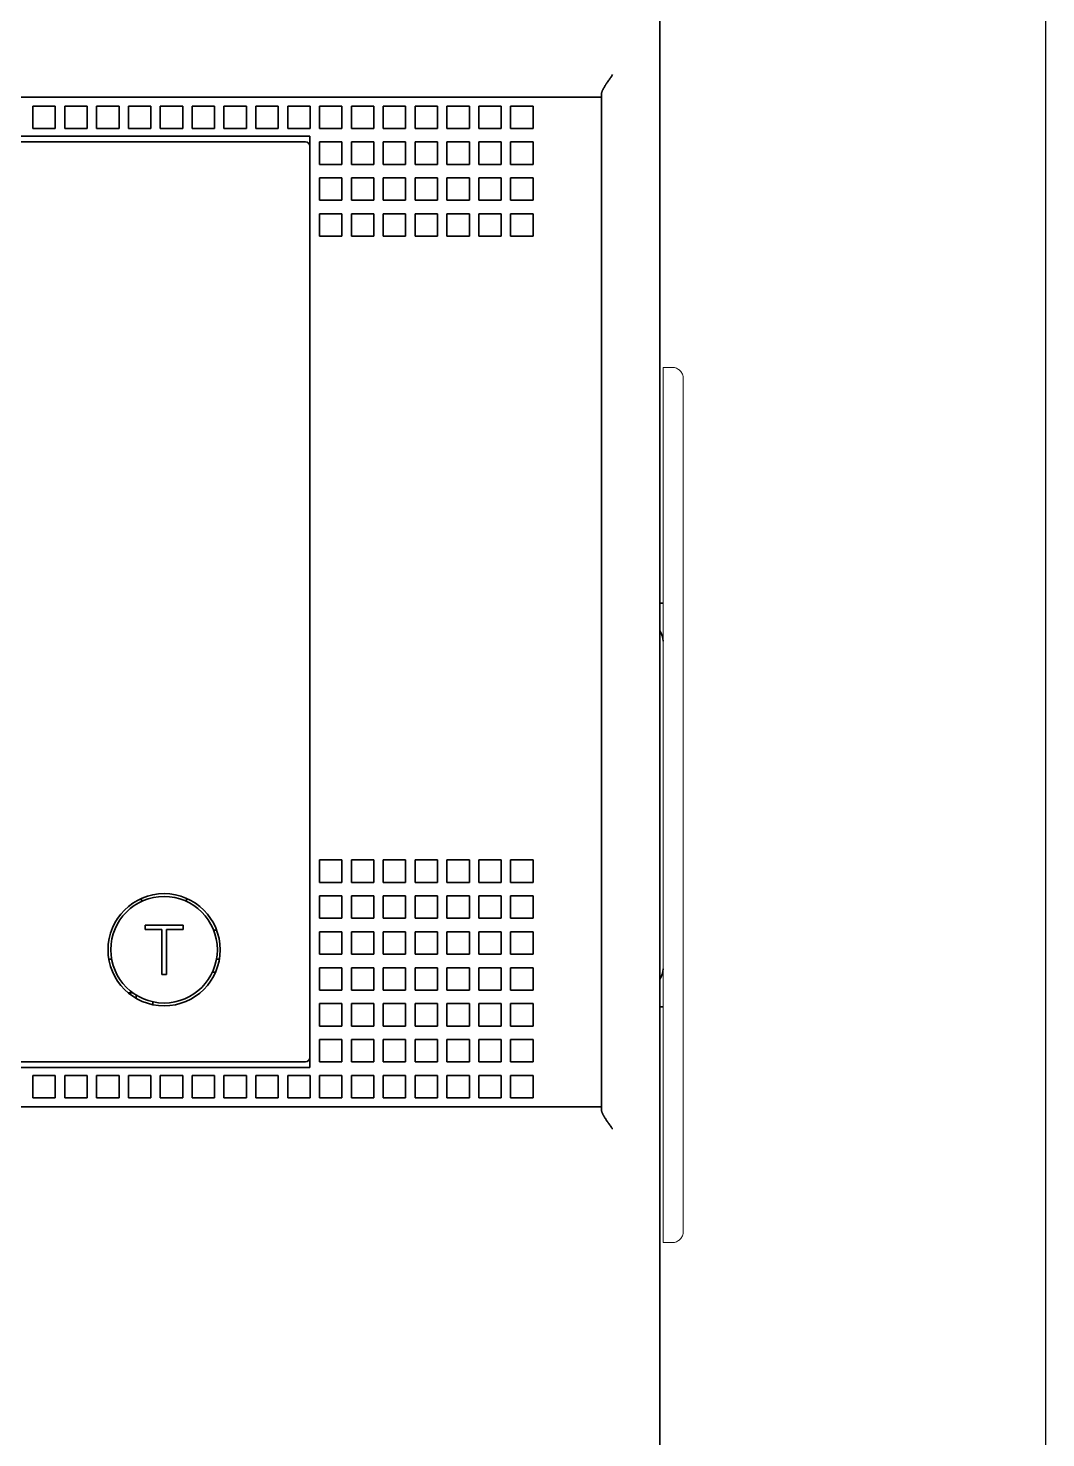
# Model space of a CAD drawing. Header units: millimetres. Extents: x -171 to 6, y 0 to 21.
# Drawn here: x 1.41 to 5.95, y 6.28 to 12.56 of the extents above; entities that cross this region are included whole.
import ezdxf

# ---------------------------------------------------------------- set-up
doc = ezdxf.new("R2010")
doc.units = ezdxf.units.MM
doc.linetypes.add('DASHSPACE', pattern=[30, 12, -18])

msp = doc.modelspace()

# ---------------------------------------------------------------- linework, layer by layer
at = {"color": 7}
msp.add_line((5.9486, 2.8969), (5.9486, 18.4169), dxfattribs=at)
at = {"color": 7, "lineweight": 35}
for p, q in [((4.2273, 15.4369), (4.2273, 5.8769)), ((4.2273, 10.7569), (4.2273, 15.3069)), ((3.7173, 12.2569), (-2.8827, 12.2569)), ((3.9673, 12.2569), (3.9673, 7.7569)), ((-1.8327, 12.0819), (2.6673, 12.0819)), ((2.6673, 7.9319), (2.6673, 12.0819)), ((2.5776, 12.0569), (-1.7429, 12.0569)), ((2.6673, 7.9769), (2.6673, 12.0369)), ((4.2273, 6.0069), (4.2273, 8.2069)), ((2.6673, 7.9319), (-1.8327, 7.9319)), ((-1.7429, 7.9569), (2.5776, 7.9569)), ((3.7173, 7.7569), (-2.8827, 7.7569))]:
    msp.add_line(p, q, dxfattribs=at)
at = {"color": 7, "lineweight": 35, "ltscale": 0.0625}
for p, q in [((3.7173, 12.2569), (3.9673, 12.2569)), ((3.9673, 7.7569), (3.7173, 7.7569))]:
    msp.add_line(p, q, dxfattribs=at)
at = {"color": 7, "lineweight": 35, "ltscale": 0.003349}
for p, q in [((3.9673, 12.2703), (3.9673, 12.2569)), ((3.9673, 7.7569), (3.9673, 7.7435))]:
    msp.add_line(p, q, dxfattribs=at)
at = {"color": 7, "lineweight": 35, "ltscale": 0.025}
for p, q in [((1.4323, 12.2169), (1.4323, 12.1169)), ((1.4323, 12.2169), (1.5323, 12.2169)), ((1.5323, 12.2169), (1.5323, 12.1169)), ((1.5743, 12.2169), (1.5743, 12.1169)), ((1.5743, 12.2169), (1.6743, 12.2169)), ((1.6743, 12.2169), (1.6743, 12.1169)), ((1.7163, 12.2169), (1.7163, 12.1169)), ((1.7163, 12.2169), (1.8163, 12.2169)), ((1.8163, 12.2169), (1.8163, 12.1169)), ((1.8583, 12.2169), (1.8583, 12.1169)), ((1.8583, 12.2169), (1.9583, 12.2169)), ((1.9583, 12.2169), (1.9583, 12.1169)), ((2.0003, 12.2169), (2.0003, 12.1169)), ((2.0003, 12.2169), (2.1003, 12.2169)), ((2.1003, 12.2169), (2.1003, 12.1169)), ((2.1423, 12.2169), (2.1423, 12.1169)), ((2.1423, 12.2169), (2.2423, 12.2169)), ((2.2423, 12.2169), (2.2423, 12.1169)), ((2.2843, 12.2169), (2.2843, 12.1169)), ((2.2843, 12.2169), (2.3843, 12.2169)), ((2.3843, 12.2169), (2.3843, 12.1169)), ((2.4263, 12.2169), (2.4263, 12.1169)), ((2.4263, 12.2169), (2.5263, 12.2169)), ((2.5263, 12.2169), (2.5263, 12.1169)), ((2.5683, 12.2169), (2.5683, 12.1169)), ((2.5683, 12.2169), (2.6683, 12.2169)), ((2.6683, 12.2169), (2.6683, 12.1169)), ((2.7103, 12.2169), (2.7103, 12.1169)), ((2.7103, 12.2169), (2.8103, 12.2169)), ((2.8103, 12.2169), (2.8103, 12.1169)), ((2.8523, 12.2169), (2.8523, 12.1169)), ((2.8523, 12.2169), (2.9523, 12.2169)), ((2.9523, 12.2169), (2.9523, 12.1169)), ((2.9943, 12.2169), (2.9943, 12.1169)), ((2.9943, 12.2169), (3.0943, 12.2169)), ((3.0943, 12.2169), (3.0943, 12.1169)), ((3.1363, 12.2169), (3.1363, 12.1169)), ((3.1363, 12.2169), (3.2363, 12.2169)), ((3.2363, 12.2169), (3.2363, 12.1169)), ((3.2783, 12.2169), (3.2783, 12.1169)), ((3.2783, 12.2169), (3.3783, 12.2169)), ((3.3783, 12.2169), (3.3783, 12.1169)), ((3.4203, 12.2169), (3.4203, 12.1169)), ((3.4203, 12.2169), (3.5203, 12.2169)), ((3.5203, 12.2169), (3.5203, 12.1169)), ((3.5623, 12.2169), (3.5623, 12.1169)), ((3.5623, 12.2169), (3.6623, 12.2169)), ((3.6623, 12.2169), (3.6623, 12.1169)), ((1.4323, 12.1169), (1.5323, 12.1169)), ((1.5743, 12.1169), (1.6743, 12.1169)), ((1.7163, 12.1169), (1.8163, 12.1169)), ((1.8583, 12.1169), (1.9583, 12.1169)), ((2.0003, 12.1169), (2.1003, 12.1169)), ((2.1423, 12.1169), (2.2423, 12.1169)), ((2.2843, 12.1169), (2.3843, 12.1169)), ((2.4263, 12.1169), (2.5263, 12.1169)), ((2.5683, 12.1169), (2.6683, 12.1169)), ((2.7103, 12.1169), (2.8103, 12.1169)), ((2.8523, 12.1169), (2.9523, 12.1169)), ((2.9943, 12.1169), (3.0943, 12.1169)), ((3.1363, 12.1169), (3.2363, 12.1169)), ((3.2783, 12.1169), (3.3783, 12.1169)), ((3.4203, 12.1169), (3.5203, 12.1169)), ((3.5623, 12.1169), (3.6623, 12.1169)), ((2.7103, 12.0569), (2.8103, 12.0569)), ((2.7103, 12.0569), (2.7103, 11.9569)), ((2.8103, 12.0569), (2.8103, 11.9569)), ((2.8523, 12.0569), (2.8523, 11.9569)), ((2.8523, 12.0569), (2.9523, 12.0569)), ((2.9523, 12.0569), (2.9523, 11.9569)), ((2.9943, 12.0569), (2.9943, 11.9569)), ((2.9943, 12.0569), (3.0943, 12.0569)), ((3.0943, 12.0569), (3.0943, 11.9569)), ((3.1363, 12.0569), (3.1363, 11.9569)), ((3.1363, 12.0569), (3.2363, 12.0569)), ((3.2363, 12.0569), (3.2363, 11.9569)), ((3.2783, 12.0569), (3.2783, 11.9569)), ((3.2783, 12.0569), (3.3783, 12.0569)), ((3.3783, 12.0569), (3.3783, 11.9569)), ((3.4203, 12.0569), (3.4203, 11.9569)), ((3.4203, 12.0569), (3.5203, 12.0569)), ((3.5203, 12.0569), (3.5203, 11.9569)), ((3.5623, 12.0569), (3.5623, 11.9569)), ((3.5623, 12.0569), (3.6623, 12.0569)), ((3.6623, 12.0569), (3.6623, 11.9569)), ((2.7103, 11.9569), (2.8103, 11.9569)), ((2.8523, 11.9569), (2.9523, 11.9569)), ((2.9943, 11.9569), (3.0943, 11.9569)), ((3.1363, 11.9569), (3.2363, 11.9569)), ((3.2783, 11.9569), (3.3783, 11.9569)), ((3.4203, 11.9569), (3.5203, 11.9569)), ((3.5623, 11.9569), (3.6623, 11.9569)), ((2.7103, 11.8969), (2.7103, 11.7969)), ((2.7103, 11.8969), (2.8103, 11.8969)), ((2.8103, 11.8969), (2.8103, 11.7969)), ((2.8523, 11.8969), (2.8523, 11.7969)), ((2.8523, 11.8969), (2.9523, 11.8969)), ((2.9523, 11.8969), (2.9523, 11.7969)), ((2.9943, 11.8969), (2.9943, 11.7969)), ((2.9943, 11.8969), (3.0943, 11.8969)), ((3.0943, 11.8969), (3.0943, 11.7969)), ((3.1363, 11.8969), (3.1363, 11.7969)), ((3.1363, 11.8969), (3.2363, 11.8969)), ((3.2363, 11.8969), (3.2363, 11.7969)), ((3.2783, 11.8969), (3.2783, 11.7969)), ((3.2783, 11.8969), (3.3783, 11.8969)), ((3.3783, 11.8969), (3.3783, 11.7969)), ((3.4203, 11.8969), (3.4203, 11.7969)), ((3.4203, 11.8969), (3.5203, 11.8969)), ((3.5203, 11.8969), (3.5203, 11.7969)), ((3.5623, 11.8969), (3.5623, 11.7969)), ((3.5623, 11.8969), (3.6623, 11.8969)), ((3.6623, 11.8969), (3.6623, 11.7969)), ((2.7103, 11.7969), (2.8103, 11.7969)), ((2.8523, 11.7969), (2.9523, 11.7969)), ((2.9943, 11.7969), (3.0943, 11.7969)), ((3.1363, 11.7969), (3.2363, 11.7969)), ((3.2783, 11.7969), (3.3783, 11.7969)), ((3.4203, 11.7969), (3.5203, 11.7969)), ((3.5623, 11.7969), (3.6623, 11.7969)), ((2.7103, 11.7369), (2.7103, 11.6369)), ((2.7103, 11.7369), (2.8103, 11.7369)), ((2.8103, 11.7369), (2.8103, 11.6369)), ((2.8523, 11.7369), (2.8523, 11.6369)), ((2.8523, 11.7369), (2.9523, 11.7369)), ((2.9523, 11.7369), (2.9523, 11.6369)), ((2.9943, 11.7369), (2.9943, 11.6369)), ((2.9943, 11.7369), (3.0943, 11.7369)), ((3.0943, 11.7369), (3.0943, 11.6369)), ((3.1363, 11.7369), (3.1363, 11.6369)), ((3.1363, 11.7369), (3.2363, 11.7369)), ((3.2363, 11.7369), (3.2363, 11.6369)), ((3.2783, 11.7369), (3.2783, 11.6369)), ((3.2783, 11.7369), (3.3783, 11.7369)), ((3.3783, 11.7369), (3.3783, 11.6369)), ((3.4203, 11.7369), (3.4203, 11.6369)), ((3.4203, 11.7369), (3.5203, 11.7369)), ((3.5203, 11.7369), (3.5203, 11.6369)), ((3.5623, 11.7369), (3.5623, 11.6369)), ((3.5623, 11.7369), (3.6623, 11.7369)), ((3.6623, 11.7369), (3.6623, 11.6369)), ((2.7103, 11.6369), (2.8103, 11.6369)), ((2.8523, 11.6369), (2.9523, 11.6369)), ((2.9943, 11.6369), (3.0943, 11.6369)), ((3.1363, 11.6369), (3.2363, 11.6369)), ((3.2783, 11.6369), (3.3783, 11.6369)), ((3.4203, 11.6369), (3.5203, 11.6369)), ((3.5623, 11.6369), (3.6623, 11.6369)), ((2.7103, 8.8569), (2.7103, 8.7569)), ((2.7103, 8.8569), (2.8103, 8.8569)), ((2.8103, 8.8569), (2.8103, 8.7569)), ((2.8523, 8.8569), (2.8523, 8.7569)), ((2.8523, 8.8569), (2.9523, 8.8569)), ((2.9523, 8.8569), (2.9523, 8.7569)), ((2.9943, 8.8569), (2.9943, 8.7569)), ((2.9943, 8.8569), (3.0943, 8.8569)), ((3.0943, 8.8569), (3.0943, 8.7569)), ((3.1363, 8.8569), (3.1363, 8.7569)), ((3.1363, 8.8569), (3.2363, 8.8569)), ((3.2363, 8.8569), (3.2363, 8.7569)), ((3.2783, 8.8569), (3.2783, 8.7569)), ((3.2783, 8.8569), (3.3783, 8.8569)), ((3.3783, 8.8569), (3.3783, 8.7569)), ((3.4203, 8.8569), (3.4203, 8.7569)), ((3.4203, 8.8569), (3.5203, 8.8569)), ((3.5203, 8.8569), (3.5203, 8.7569)), ((3.5623, 8.8569), (3.5623, 8.7569)), ((3.5623, 8.8569), (3.6623, 8.8569)), ((3.6623, 8.8569), (3.6623, 8.7569)), ((2.7103, 8.7569), (2.8103, 8.7569)), ((2.8523, 8.7569), (2.9523, 8.7569)), ((2.9943, 8.7569), (3.0943, 8.7569)), ((3.1363, 8.7569), (3.2363, 8.7569)), ((3.2783, 8.7569), (3.3783, 8.7569)), ((3.4203, 8.7569), (3.5203, 8.7569)), ((3.5623, 8.7569), (3.6623, 8.7569)), ((2.7103, 8.6969), (2.7103, 8.5969)), ((2.7103, 8.6969), (2.8103, 8.6969)), ((2.8103, 8.6969), (2.8103, 8.5969)), ((2.8523, 8.6969), (2.8523, 8.5969)), ((2.8523, 8.6969), (2.9523, 8.6969)), ((2.9523, 8.6969), (2.9523, 8.5969)), ((2.9943, 8.6969), (2.9943, 8.5969)), ((2.9943, 8.6969), (3.0943, 8.6969)), ((3.0943, 8.6969), (3.0943, 8.5969)), ((3.1363, 8.6969), (3.1363, 8.5969)), ((3.1363, 8.6969), (3.2363, 8.6969)), ((3.2363, 8.6969), (3.2363, 8.5969)), ((3.2783, 8.6969), (3.2783, 8.5969)), ((3.2783, 8.6969), (3.3783, 8.6969)), ((3.3783, 8.6969), (3.3783, 8.5969)), ((3.4203, 8.6969), (3.4203, 8.5969)), ((3.4203, 8.6969), (3.5203, 8.6969)), ((3.5203, 8.6969), (3.5203, 8.5969)), ((3.5623, 8.6969), (3.5623, 8.5969)), ((3.5623, 8.6969), (3.6623, 8.6969)), ((3.6623, 8.6969), (3.6623, 8.5969)), ((2.7103, 8.5969), (2.8103, 8.5969)), ((2.8523, 8.5969), (2.9523, 8.5969)), ((2.9943, 8.5969), (3.0943, 8.5969)), ((3.1363, 8.5969), (3.2363, 8.5969)), ((3.2783, 8.5969), (3.3783, 8.5969)), ((3.4203, 8.5969), (3.5203, 8.5969)), ((3.5623, 8.5969), (3.6623, 8.5969)), ((2.7103, 8.5369), (2.7103, 8.4369)), ((2.7103, 8.5369), (2.8103, 8.5369)), ((2.8103, 8.5369), (2.8103, 8.4369)), ((2.8523, 8.5369), (2.8523, 8.4369)), ((2.8523, 8.5369), (2.9523, 8.5369)), ((2.9523, 8.5369), (2.9523, 8.4369)), ((2.9943, 8.5369), (2.9943, 8.4369)), ((2.9943, 8.5369), (3.0943, 8.5369)), ((3.0943, 8.5369), (3.0943, 8.4369)), ((3.1363, 8.5369), (3.1363, 8.4369)), ((3.1363, 8.5369), (3.2363, 8.5369)), ((3.2363, 8.5369), (3.2363, 8.4369)), ((3.2783, 8.5369), (3.2783, 8.4369)), ((3.2783, 8.5369), (3.3783, 8.5369)), ((3.3783, 8.5369), (3.3783, 8.4369)), ((3.4203, 8.5369), (3.4203, 8.4369)), ((3.4203, 8.5369), (3.5203, 8.5369)), ((3.5203, 8.5369), (3.5203, 8.4369)), ((3.5623, 8.5369), (3.5623, 8.4369)), ((3.5623, 8.5369), (3.6623, 8.5369)), ((3.6623, 8.5369), (3.6623, 8.4369)), ((2.7103, 8.4369), (2.8103, 8.4369)), ((2.8523, 8.4369), (2.9523, 8.4369)), ((2.9943, 8.4369), (3.0943, 8.4369)), ((3.1363, 8.4369), (3.2363, 8.4369)), ((3.2783, 8.4369), (3.3783, 8.4369)), ((3.4203, 8.4369), (3.5203, 8.4369)), ((3.5623, 8.4369), (3.6623, 8.4369)), ((2.7103, 8.3769), (2.7103, 8.2769)), ((2.7103, 8.3769), (2.8103, 8.3769)), ((2.8103, 8.3769), (2.8103, 8.2769)), ((2.8523, 8.3769), (2.8523, 8.2769)), ((2.8523, 8.3769), (2.9523, 8.3769)), ((2.9523, 8.3769), (2.9523, 8.2769)), ((2.9943, 8.3769), (2.9943, 8.2769)), ((2.9943, 8.3769), (3.0943, 8.3769)), ((3.0943, 8.3769), (3.0943, 8.2769)), ((3.1363, 8.3769), (3.1363, 8.2769)), ((3.1363, 8.3769), (3.2363, 8.3769)), ((3.2363, 8.3769), (3.2363, 8.2769)), ((3.2783, 8.3769), (3.2783, 8.2769)), ((3.2783, 8.3769), (3.3783, 8.3769)), ((3.3783, 8.3769), (3.3783, 8.2769)), ((3.4203, 8.3769), (3.4203, 8.2769)), ((3.4203, 8.3769), (3.5203, 8.3769)), ((3.5203, 8.3769), (3.5203, 8.2769)), ((3.5623, 8.3769), (3.5623, 8.2769)), ((3.5623, 8.3769), (3.6623, 8.3769)), ((3.6623, 8.3769), (3.6623, 8.2769)), ((2.7103, 8.2769), (2.8103, 8.2769)), ((2.8523, 8.2769), (2.9523, 8.2769)), ((2.9943, 8.2769), (3.0943, 8.2769)), ((3.1363, 8.2769), (3.2363, 8.2769)), ((3.2783, 8.2769), (3.3783, 8.2769)), ((3.4203, 8.2769), (3.5203, 8.2769)), ((3.5623, 8.2769), (3.6623, 8.2769)), ((2.7103, 8.2169), (2.7103, 8.1169)), ((2.7103, 8.2169), (2.8103, 8.2169)), ((2.8103, 8.2169), (2.8103, 8.1169)), ((2.8523, 8.2169), (2.8523, 8.1169)), ((2.8523, 8.2169), (2.9523, 8.2169)), ((2.9523, 8.2169), (2.9523, 8.1169)), ((2.9943, 8.2169), (2.9943, 8.1169)), ((2.9943, 8.2169), (3.0943, 8.2169)), ((3.0943, 8.2169), (3.0943, 8.1169)), ((3.1363, 8.2169), (3.1363, 8.1169)), ((3.1363, 8.2169), (3.2363, 8.2169)), ((3.2363, 8.2169), (3.2363, 8.1169)), ((3.2783, 8.2169), (3.2783, 8.1169)), ((3.2783, 8.2169), (3.3783, 8.2169)), ((3.3783, 8.2169), (3.3783, 8.1169)), ((3.4203, 8.2169), (3.4203, 8.1169)), ((3.4203, 8.2169), (3.5203, 8.2169)), ((3.5203, 8.2169), (3.5203, 8.1169)), ((3.5623, 8.2169), (3.5623, 8.1169)), ((3.5623, 8.2169), (3.6623, 8.2169)), ((3.6623, 8.2169), (3.6623, 8.1169)), ((2.7103, 8.1169), (2.8103, 8.1169)), ((2.8523, 8.1169), (2.9523, 8.1169)), ((2.9943, 8.1169), (3.0943, 8.1169)), ((3.1363, 8.1169), (3.2363, 8.1169)), ((3.2783, 8.1169), (3.3783, 8.1169)), ((3.4203, 8.1169), (3.5203, 8.1169)), ((3.5623, 8.1169), (3.6623, 8.1169)), ((2.7103, 8.0569), (2.7103, 7.9569)), ((2.7103, 8.0569), (2.8103, 8.0569)), ((2.8103, 8.0569), (2.8103, 7.9569)), ((2.8523, 8.0569), (2.8523, 7.9569)), ((2.8523, 8.0569), (2.9523, 8.0569)), ((2.9523, 8.0569), (2.9523, 7.9569)), ((2.9943, 8.0569), (2.9943, 7.9569)), ((2.9943, 8.0569), (3.0943, 8.0569)), ((3.0943, 8.0569), (3.0943, 7.9569)), ((3.1363, 8.0569), (3.1363, 7.9569)), ((3.1363, 8.0569), (3.2363, 8.0569)), ((3.2363, 8.0569), (3.2363, 7.9569)), ((3.2783, 8.0569), (3.2783, 7.9569)), ((3.2783, 8.0569), (3.3783, 8.0569)), ((3.3783, 8.0569), (3.3783, 7.9569)), ((3.4203, 8.0569), (3.4203, 7.9569)), ((3.4203, 8.0569), (3.5203, 8.0569)), ((3.5203, 8.0569), (3.5203, 7.9569)), ((3.5623, 8.0569), (3.5623, 7.9569)), ((3.5623, 8.0569), (3.6623, 8.0569)), ((3.6623, 8.0569), (3.6623, 7.9569)), ((2.7103, 7.9569), (2.8103, 7.9569)), ((2.8523, 7.9569), (2.9523, 7.9569)), ((2.9943, 7.9569), (3.0943, 7.9569)), ((3.1363, 7.9569), (3.2363, 7.9569)), ((3.2783, 7.9569), (3.3783, 7.9569)), ((3.4203, 7.9569), (3.5203, 7.9569)), ((3.5623, 7.9569), (3.6623, 7.9569)), ((1.4323, 7.7969), (1.4323, 7.8969)), ((1.4323, 7.8969), (1.5323, 7.8969)), ((1.5323, 7.7969), (1.5323, 7.8969)), ((1.5743, 7.7969), (1.5743, 7.8969)), ((1.5743, 7.8969), (1.6743, 7.8969)), ((1.6743, 7.7969), (1.6743, 7.8969)), ((1.7163, 7.7969), (1.7163, 7.8969)), ((1.7163, 7.8969), (1.8163, 7.8969)), ((1.8163, 7.7969), (1.8163, 7.8969)), ((1.8583, 7.7969), (1.8583, 7.8969)), ((1.8583, 7.8969), (1.9583, 7.8969)), ((1.9583, 7.7969), (1.9583, 7.8969)), ((2.0003, 7.7969), (2.0003, 7.8969)), ((2.0003, 7.8969), (2.1003, 7.8969)), ((2.1003, 7.7969), (2.1003, 7.8969)), ((2.1423, 7.7969), (2.1423, 7.8969)), ((2.1423, 7.8969), (2.2423, 7.8969)), ((2.2423, 7.7969), (2.2423, 7.8969)), ((2.2843, 7.7969), (2.2843, 7.8969)), ((2.2843, 7.8969), (2.3843, 7.8969)), ((2.3843, 7.7969), (2.3843, 7.8969)), ((2.4263, 7.7969), (2.4263, 7.8969)), ((2.4263, 7.8969), (2.5263, 7.8969)), ((2.5263, 7.7969), (2.5263, 7.8969)), ((2.5683, 7.7969), (2.5683, 7.8969)), ((2.5683, 7.8969), (2.6683, 7.8969)), ((2.6683, 7.7969), (2.6683, 7.8969)), ((2.7103, 7.7969), (2.7103, 7.8969)), ((2.7103, 7.8969), (2.8103, 7.8969)), ((2.8103, 7.7969), (2.8103, 7.8969)), ((2.8523, 7.7969), (2.8523, 7.8969)), ((2.8523, 7.8969), (2.9523, 7.8969)), ((2.9523, 7.7969), (2.9523, 7.8969)), ((2.9943, 7.7969), (2.9943, 7.8969)), ((2.9943, 7.8969), (3.0943, 7.8969)), ((3.0943, 7.7969), (3.0943, 7.8969)), ((3.1363, 7.7969), (3.1363, 7.8969)), ((3.1363, 7.8969), (3.2363, 7.8969)), ((3.2363, 7.7969), (3.2363, 7.8969)), ((3.2783, 7.7969), (3.2783, 7.8969)), ((3.2783, 7.8969), (3.3783, 7.8969)), ((3.3783, 7.7969), (3.3783, 7.8969)), ((3.4203, 7.7969), (3.4203, 7.8969)), ((3.4203, 7.8969), (3.5203, 7.8969)), ((3.5203, 7.7969), (3.5203, 7.8969)), ((3.5623, 7.7969), (3.5623, 7.8969)), ((3.5623, 7.8969), (3.6623, 7.8969)), ((3.6623, 7.7969), (3.6623, 7.8969)), ((1.4323, 7.7969), (1.5323, 7.7969)), ((1.5743, 7.7969), (1.6743, 7.7969)), ((1.7163, 7.7969), (1.8163, 7.7969)), ((1.8583, 7.7969), (1.9583, 7.7969)), ((2.0003, 7.7969), (2.1003, 7.7969)), ((2.1423, 7.7969), (2.2423, 7.7969)), ((2.2843, 7.7969), (2.3843, 7.7969)), ((2.4263, 7.7969), (2.5263, 7.7969)), ((2.5683, 7.7969), (2.6683, 7.7969)), ((2.7103, 7.7969), (2.8103, 7.7969)), ((2.8523, 7.7969), (2.9523, 7.7969)), ((2.9943, 7.7969), (3.0943, 7.7969)), ((3.1363, 7.7969), (3.2363, 7.7969)), ((3.2783, 7.7969), (3.3783, 7.7969)), ((3.4203, 7.7969), (3.5203, 7.7969)), ((3.5623, 7.7969), (3.6623, 7.7969))]:
    msp.add_line(p, q, dxfattribs=at)
at = {"color": 7, "lineweight": 35, "ltscale": 0.017437}
for p, q in [((2.6473, 12.0569), (2.5776, 12.0569)), ((2.5776, 7.9569), (2.6473, 7.9569))]:
    msp.add_line(p, q, dxfattribs=at)
at = {"color": 7, "linetype": 'DASHSPACE', "lineweight": 13, "ltscale": 0.0375}
for p, q in [((4.2423, 10.9019), (4.2423, 11.0519)), ((4.2423, 7.1519), (4.2423, 7.3019))]:
    msp.add_line(p, q, dxfattribs=at)
at = {"color": 7, "linetype": 'DASHSPACE', "lineweight": 13, "ltscale": 0.01}
for p, q in [((4.2423, 11.0519), (4.2823, 11.0519)), ((4.2423, 7.1519), (4.2823, 7.1519))]:
    msp.add_line(p, q, dxfattribs=at)
at = {"color": 7, "linetype": 'DASHSPACE', "lineweight": 13, "ltscale": 0.025}
for p, q in [((4.3323, 11.0019), (4.3323, 10.9019)), ((4.3323, 7.3019), (4.3323, 7.2019))]:
    msp.add_line(p, q, dxfattribs=at)
at = {"color": 7, "linetype": 'DASHSPACE', "lineweight": 13}
for p, q in [((4.2423, 7.3019), (4.2423, 10.9019)), ((4.3323, 7.3019), (4.3323, 10.9019))]:
    msp.add_line(p, q, dxfattribs=at)
at = {"color": 7, "lineweight": 35, "ltscale": 0.0525}
msp.add_line((4.2273, 10.0069), (4.2273, 10.2169), dxfattribs=at)
at = {"color": 7, "lineweight": 35, "ltscale": 0.00375}
for p, q in [((4.2273, 10.0019), (4.2423, 10.0019)), ((4.2273, 8.2019), (4.2423, 8.2019))]:
    msp.add_line(p, q, dxfattribs=at)
at = {"color": 7, "lineweight": 35, "ltscale": 0.003427}
for p, q in [((1.9173, 8.6861), (1.9173, 8.6724)), ((2.1173, 8.6861), (2.1173, 8.6724)), ((2.2327, 8.3569), (2.2465, 8.3569))]:
    msp.add_line(p, q, dxfattribs=at)
at = {"color": 7, "lineweight": 35, "ltscale": 0.0425}
msp.add_line((1.9323, 8.5669), (2.1023, 8.5669), dxfattribs=at)
at = {"color": 7, "lineweight": 35, "ltscale": 0.005}
for p, q in [((1.9323, 8.5469), (1.9323, 8.5669)), ((2.1023, 8.5469), (2.1023, 8.5669)), ((2.0073, 8.3469), (2.0273, 8.3469))]:
    msp.add_line(p, q, dxfattribs=at)
at = {"color": 7, "lineweight": 35, "ltscale": 0.01875}
for p, q in [((1.9323, 8.5469), (2.0073, 8.5469)), ((2.0273, 8.5469), (2.1023, 8.5469))]:
    msp.add_line(p, q, dxfattribs=at)
at = {"color": 7, "lineweight": 35, "ltscale": 0.05}
for p, q in [((2.0073, 8.3469), (2.0073, 8.5469)), ((2.0273, 8.3469), (2.0273, 8.5469))]:
    msp.add_line(p, q, dxfattribs=at)
at = {"color": 7, "lineweight": 35, "ltscale": 0.003348}
msp.add_line((2.2515, 8.5444), (2.2381, 8.5444), dxfattribs=at)
at = {"color": 7, "lineweight": 35, "ltscale": 0.003174}
for p, q in [((1.7837, 8.4144), (1.771, 8.4144)), ((2.2637, 8.4144), (2.251, 8.4144))]:
    msp.add_line(p, q, dxfattribs=at)
at = {"color": 7, "lineweight": 35, "ltscale": 0.005101}
msp.add_line((1.8782, 8.2644), (1.8578, 8.2644), dxfattribs=at)
at = {"color": 7, "lineweight": 35, "ltscale": 0.003641}
msp.add_line((1.8923, 8.2404), (1.8923, 8.255), dxfattribs=at)
msp.add_line((1.8923, 8.2404), (1.8923, 8.255), dxfattribs=at)
at = {"color": 7, "lineweight": 35, "ltscale": 0.003193}
msp.add_line((1.9673, 8.212), (1.9673, 8.2248), dxfattribs=at)
at = {"color": 7, "lineweight": 35}
for radius in [0.25, 0.2375]:
    msp.add_circle((2.0173, 8.4569), radius, dxfattribs=at)
for centre, radius, start, end in [((2.6473, 12.0369), 0.02, 0, 90), ((4.1623, 9.8319), 0.08, 0, 35.65997), ((4.1623, 8.3719), 0.08, 324.34003, 0), ((2.6473, 7.9769), 0.02, 270, 0)]:
    msp.add_arc(centre, radius, start, end, dxfattribs=at)
at = {"color": 7, "linetype": 'DASHSPACE', "lineweight": 13}
for centre, start, end in [((4.2823, 11.0019), 0, 90), ((4.2823, 7.2019), 270, 0)]:
    msp.add_arc(centre, 0.05, start, end, dxfattribs=at)
at = {"color": 7, "lineweight": 35}
for points in [[(3.9673, 12.2703), (3.9673, 12.2712), (3.9675, 12.2731), (3.968, 12.276), (3.9689, 12.279), (3.9701, 12.2822), (3.9715, 12.2856), (3.9731, 12.2891), (3.975, 12.2927), (3.977, 12.2963), (3.9791, 12.3001), (3.9814, 12.3039), (3.9838, 12.3078), (3.9863, 12.3117), (3.9889, 12.3157), (3.9915, 12.3197), (3.9942, 12.3238), (3.997, 12.3279), (3.9998, 12.332), (4.0027, 12.3361), (4.0056, 12.3403), (4.0085, 12.3444), (4.0114, 12.3486), (4.0144, 12.3528), (4.0163, 12.3555), (4.0173, 12.3569)], [(3.9673, 7.7435), (3.9673, 7.7426), (3.9675, 7.7408), (3.968, 7.7379), (3.9689, 7.7348), (3.9701, 7.7316), (3.9715, 7.7283), (3.9731, 7.7248), (3.975, 7.7212), (3.977, 7.7175), (3.9791, 7.7138), (3.9814, 7.71), (3.9838, 7.7061), (3.9863, 7.7021), (3.9889, 7.6982), (3.9915, 7.6941), (3.9942, 7.6901), (3.997, 7.686), (3.9998, 7.6819), (4.0027, 7.6778), (4.0056, 7.6736), (4.0085, 7.6695), (4.0114, 7.6653), (4.0144, 7.6611), (4.0163, 7.6583), (4.0173, 7.6569)]]:
    msp.add_open_spline(points, degree=3, knots=[0, 0, 0, 0, 0.026765, 0.05605, 0.087884, 0.122147, 0.15864, 0.197134, 0.237405, 0.279263, 0.322548, 0.367094, 0.412749, 0.459374, 0.506848, 0.555059, 0.60391, 0.653309, 0.703175, 0.753429, 0.803998, 0.854815, 0.905815, 0.956934, 1.008112, 1.008112, 1.008112, 1.008112], dxfattribs=at)

doc.saveas('drawing.dxf')
